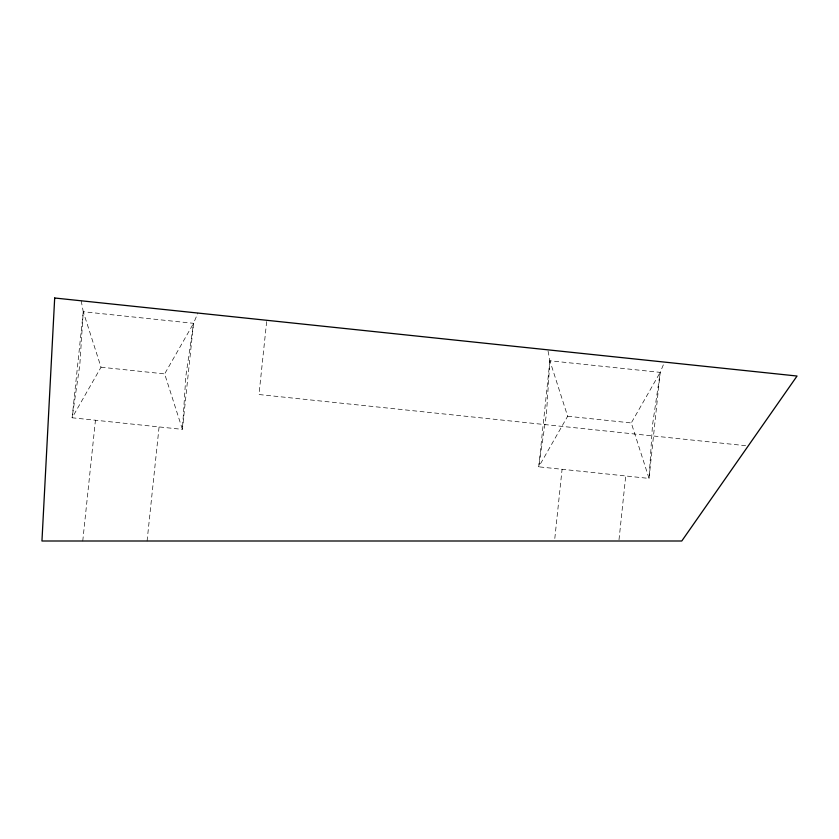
<?xml version="1.0" encoding="UTF-8"?>
<svg xmlns="http://www.w3.org/2000/svg" width="839" height="839" viewBox="0 0 839 839"><rect width="100%" height="100%" fill="white"/><g stroke="black" fill="none" stroke-linecap="round" stroke-linejoin="round"><path stroke-width="0.63" stroke-dasharray="4.2 3.15" d="M81.194 300.792L83.26 311.73L79.81 364.975L72.123 417.78L182.409 429.369L193.557 323.319L197.857 313.052M548.056 351.048L549.891 360.77L546.441 414.026L538.743 466.83L649.04 478.419L660.188 372.369L663.534 364.378M83.26 311.73L72.123 417.78L101.026 367.209L83.26 311.73L193.557 323.319L185.859 376.124L182.409 429.369L164.654 373.9L193.557 323.319M82.757 540.998L95.447 420.234M147.087 540.998L159.085 426.925M266.655 321.599L258.989 394.529L745.588 445.677M549.891 360.77L538.743 466.83L567.657 416.249L549.891 360.77L660.188 372.369L652.49 425.174L649.04 478.419L631.285 422.94L660.188 372.369M554.81 538.439L562.078 469.274M619.014 539.697L625.716 475.965M101.026 367.209L164.654 373.9M567.657 416.249L631.285 422.94"/><path stroke-width="1.26" d="M54.682 298.002L41.95 540.998L681.771 540.998L797.05 376.029L54.682 298.002"/></g></svg>
